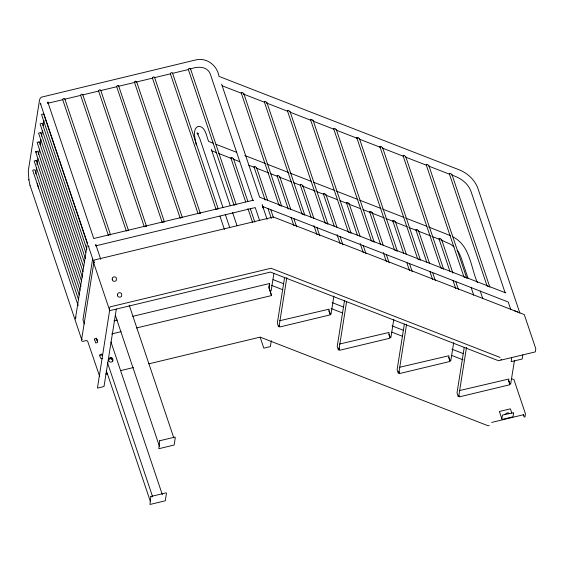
<?xml version="1.0" encoding="UTF-8"?>
<svg xmlns="http://www.w3.org/2000/svg" width="564" height="564" viewBox="0 0 564 564"><rect width="100%" height="100%" fill="white"/><g stroke="black" fill="none" stroke-linecap="round" stroke-linejoin="round"><path stroke-width="0.85" d="M35.807 173.916L36.547 167.332M94.604 339.331L95.711 342.982L97.389 342.595L97.523 341.516L96.416 338.224L94.745 338.611L94.611 339.923M102.401 355.306L101.753 354.065L100.075 354.453C99.708 356.096 100.237 360.001 102.718 358.436M99.941 355.172L99.941 355.764M36.956 164.737L37.922 158.688M38.606 154.36L39.431 149.171M40.122 144.849L40.946 139.66M41.489 136.199L42.314 131.01M43.139 125.821L43.964 120.633M92.623 258.954L82.95 319.83L84.339 323.962M116.318 309.072L104.016 386.516L97.445 388.095L109.712 309.84M109.797 358.866L109.733 359.296L110.607 358.013L111.475 358.119L112.01 359.571L111.404 358.549M112.652 361.397L112.779 360.622M173.832 437.974L129.212 305.194M132.759 316.341L269.529 283.516L268.873 287.647L271.538 295.564L136.474 327.98M271.136 290.848L273.864 273.639M271.319 340.719L270.389 346.585L263.825 348.164L260.173 337.321M284.587 277.46L277.34 323.066L278.482 326.746L279.032 326.619L286.822 277.566M333.895 296.065L331.026 314.141L330.476 314.268L329.475 311.3L328.763 310.933M344.477 300.746L337.23 346.352L338.372 350.04L338.922 349.906L346.578 301.719M393.785 319.358L390.915 337.427L390.366 337.561L389.089 334.283M404.36 324.039L397.119 369.646L398.262 373.333L398.811 373.199L406.602 324.152M453.675 342.651L450.805 360.72L450.255 360.854L449.254 357.886L448.542 357.52M464.25 347.332L457.009 392.939L458.151 396.626L458.701 396.492L466.491 347.445M505.034 414.519C505.859 413.306 508.086 412.143 509.334 413.419M514.382 360.784L510.695 384.014L510.145 384.147L509.144 381.172L508.432 380.813M522.814 354.897L522.158 359.028L511.21 361.651L511.618 357.35M75.907 317.116L75.386 318.928L87.42 243.211L40.284 103.156L40.989 104.107M108.789 235.054L108.366 235.357L62.597 99.363L63.711 98.383L64.79 98.834L110.558 234.835L109.606 234.779M127.563 230.464L126.315 231.05L80.546 95.055L81.66 94.075L82.739 94.526L128.507 230.521M144.264 226.742L98.503 90.748L99.609 89.768L100.688 90.219L146.457 226.213M116.452 86.433L117.559 85.46L118.637 85.911L164.406 221.906L162.22 222.435L116.663 86.588M182.144 217.45L180.17 218.127L134.401 82.125L135.515 81.153L136.594 81.604L182.355 217.598M198.119 213.819L152.35 77.818L153.464 76.845L154.543 77.296L200.312 213.291M216.498 209.202L216.068 209.505L170.3 73.51L171.414 72.537L172.492 72.989L218.261 208.983L217.316 208.927M234.025 205.197L188.256 69.203L189.363 68.23L190.442 68.674L236.21 204.676M501.904 418.509L502.524 415.026L513.628 412.7L512.972 416.831L502.03 419.461L499.408 411.473L510.349 408.851L511.872 413.172M40.425 133.182L40.537 132.448L38.592 133.203L83.655 267.103M38.944 142.473L39.064 141.74L37.118 142.502L82.457 277.227M35.997 161.057L36.11 160.331L34.164 161.085L79.228 294.979M278.976 205.12L241.159 92.743L241.554 92.355L242.513 92.51L243.881 93.807L281.697 206.177L279.49 205.084M302.1 214.108L264.283 101.739L264.678 101.351L265.644 101.499L267.005 102.803L304.821 215.173L302.621 214.08M245.671 201.912L230.824 157.8L231.219 157.412L232.178 157.56L233.545 158.858L247.829 201.306M325.231 223.104L287.414 110.734L287.809 110.347L288.768 110.495L290.136 111.792L327.952 224.162L325.745 223.076M265.158 200.086L253.948 166.796L254.35 166.408L255.309 166.556L256.669 167.853L267.597 200.319M310.538 119.73L311.899 119.49L313.26 120.788L351.076 233.158L348.355 232.1L310.538 119.73L310.82 120.076M288.282 209.082L277.079 175.792L277.474 175.397L278.44 175.552L279.8 176.849L290.728 209.307M372 241.061L371.486 241.096L333.669 128.726L334.064 128.338L335.023 128.486L336.391 129.783L374.207 242.153L373.015 241.364M311.131 217.246L300.203 184.781L300.605 184.393L301.564 184.541L302.931 185.845L313.852 218.303M356.793 137.722L358.154 137.482L359.515 138.779L397.338 251.149L394.61 250.092L356.793 137.722L357.075 138.06M334.262 226.242L323.334 193.776L323.729 193.389L324.695 193.537L326.055 194.834L336.983 227.299M379.924 146.718L381.285 146.478L382.646 147.775L420.462 260.145L417.741 259.087L379.924 146.718L380.206 147.056M357.386 235.237L346.465 202.772L346.86 202.384L347.819 202.532L349.186 203.83L360.107 236.295M443.311 268.795L440.872 268.076L403.048 155.706L403.45 155.319L404.409 155.467L405.777 156.771L443.593 269.141M380.517 244.233L369.589 211.768L369.984 211.38L370.95 211.528L372.31 212.825L383.238 245.291M463.714 276.24L426.18 164.702L426.574 164.314L427.54 164.462L428.901 165.76L466.717 278.13M403.641 253.222L392.72 220.764L393.115 220.376L394.074 220.524L395.442 221.821L406.362 254.286M489.566 286.787L487.127 286.068L449.311 173.698L449.705 173.31L450.664 173.458L452.032 174.755L489.848 287.125M426.772 262.218L415.844 229.759L416.239 229.372L417.205 229.52L418.566 230.817L429.493 263.275M449.896 271.213L438.975 238.748L439.37 238.361L440.329 238.516L441.697 239.813L452.899 273.103M86.884 249.344L41.546 114.619L41.947 114.238L43.738 114.097L87.399 243.831M85.411 258.643L40.072 123.911L42.018 123.156M80.983 286.519L35.638 151.794L36.04 151.406L37.83 151.265L81.491 281.006M78.17 305.639L32.691 170.377L33.086 169.997L34.876 169.856L78.537 299.59M109.43 308.628L109.973 306.901L271.016 268.245L500.042 357.407M100.265 90.522L100.688 90.219M118.214 86.214L118.637 85.911M136.164 81.907L136.594 81.604M154.113 77.599L154.543 77.296M190.019 68.977L190.442 68.674M144.694 226.439L146.238 226.065M198.549 213.516L200.093 213.143M234.448 204.894L235.999 204.528M491.688 422.436L522.772 414.9L524.09 415.174M489.221 425.503L488.156 425.785L260.166 337.117L148.811 363.843M62.978 99.631L47.595 103.325L48.06 102.852L47.806 102.006L93.744 238.509L253.398 200.185L252.933 200.657L210.337 74.145C207.312 65.833 197.118 66.34 190.315 69.069M64.691 99.222L80.927 95.323M82.633 94.914L98.869 91.015M100.582 90.607L116.818 86.708M118.525 86.299L134.761 82.4M136.474 81.991L152.71 78.093M154.416 77.684L170.659 73.785M172.365 73.376L188.602 69.478M113.949 320.853L117.368 320.035M111.686 333.93L121.091 331.674M279.596 320.747L329.172 309.15L329.016 311.109L330.095 314.895L279.744 326.979L279.215 325.393M107.696 373.713L105.983 374.122L105.849 373.728M120.548 370.633L133.393 367.545M339.486 344.04L389.061 332.443L388.899 334.403L389.985 338.188L339.634 350.272L338.837 347.896M399.375 367.333L448.944 355.736L448.789 357.696L449.875 361.482L399.524 373.565L398.727 371.19M459.265 390.626L508.834 379.029L508.679 380.982L509.764 384.768L459.413 396.859L458.877 395.272M135.346 82.182L134.401 82.125M243.359 93.835L243.881 93.807M266.49 102.831L267.005 102.803M289.621 111.827L290.136 111.792M312.745 120.823L313.26 120.788M335.876 129.819L336.391 129.783M359 138.807L359.515 138.779M382.131 147.803L382.646 147.775M233.031 158.893L233.545 158.858M405.255 156.799L405.777 156.771M256.155 167.882L256.669 167.853M428.386 165.795L428.901 165.76M279.286 176.877L279.8 176.849M451.51 174.791L452.032 174.755M302.41 185.873L302.931 185.845M325.541 194.869L326.055 194.834M348.665 203.865L349.186 203.83M371.796 212.861L372.31 212.825M394.92 221.849L395.442 221.821M418.051 230.845L418.566 230.817M441.182 239.841L441.697 239.813M463.996 277.072L466.435 277.791M500.902 359.465L501.692 359.494M36.723 152.245L35.638 151.794M514.396 310.701L517.851 312.04M198.542 133.943L197.16 133.407L198.07 133.844L197.09 132.857L199.804 138.624L223.034 207.637M222.23 85.806L241.928 93.469M243.57 94.103L264.918 102.408M266.56 103.043L287.908 111.348M290.368 112.306L310.898 120.287M313.358 121.246L333.888 129.226M336.348 130.185L357.696 138.49M359.338 139.125L380.686 147.43M382.321 148.064L403.669 156.369M406.136 157.328L426.659 165.308M429.119 166.267L449.649 174.248M452.109 175.207C460.407 177.815 468.268 183.279 471.151 191.816L505.055 292.568M213.587 143.362L208.666 141.444C206.297 136.319 205.712 126.16 198.133 126.364C193.142 128.522 194.601 135.29 195.13 139.519M216.047 144.321L236.556 152.294M244.762 155.488L265.27 163.461M266.913 164.103L288.246 172.394M289.889 173.035L311.222 181.333M313.683 182.292L335.009 190.583M336.652 191.224L357.985 199.522M359.628 200.157L380.954 208.454M382.596 209.089L403.93 217.387M405.572 218.028L426.906 226.319M428.541 226.961L450.594 235.724M211.895 150.856L216.816 152.773M218.458 153.408L231.6 158.519M233.242 159.154L239.806 161.713M248.837 165.224L254.583 167.459M256.225 168.1L268.542 172.887M270.184 173.529L277.573 176.398M279.215 177.04L291.532 181.827M293.174 182.468L300.563 185.337M302.205 185.979L315.339 191.09M316.982 191.725L324.37 194.601M326.013 195.236L337.505 199.705M339.972 200.664L347.361 203.541M349.003 204.182L360.495 208.652M362.962 209.604L370.351 212.48M371.993 213.121L384.303 217.908M385.945 218.55L393.334 221.419M394.976 222.061L407.293 226.848M408.935 227.489L416.324 230.359M417.966 231L430.283 235.787M431.925 236.429L439.314 239.305M440.956 239.94L450.988 244.466L454.006 246.912M505.83 292.928L259.644 197.181L221.617 84.17M262.873 206.593L508.234 302.015L510.751 309.495M273.061 279.624L283.727 283.77M332.14 302.6L343.631 307.07M392.043 325.9L403.535 330.363M451.947 349.194L463.439 353.663M271.298 285.264L282.768 289.727M331.138 308.536L342.616 312.999M391.804 332.133L402.463 336.278M451.644 355.405L463.122 359.867M511.492 378.677L513.952 379.635L525.465 413.856L524.971 416.951L524.153 417.05L523.265 414.491M96.578 339.154L96.832 339.549M101.908 354.996L102.169 355.39M452.899 236.901C470.045 245.312 470.728 267.195 477.405 282.663M94.526 262.62L93.821 262.246L88.266 245.728L88.971 246.679M82.288 339.648L81.59 339.281L29.991 185.203M457.101 250.261L458.518 252.037L460.816 256.867L468.106 278.517M262.479 206.917L263.332 208.208L262.267 204.958L262.613 206.071M102.021 355.052L102.303 355.729M96.832 339.443L96.966 339.888M519.874 313.091L477.962 188.552C474.853 179.951 467.775 173.31 459.385 169.884L218.994 76.394C217.344 65.614 206.917 57.338 195.976 59.883L41.391 97.17L40.241 98.214L39.543 99.983L28.278 170.885L28.912 180.001M480.197 290.968L482.714 298.441M471.187 287.682L473.711 295.176M455.705 281.429L458.504 289.755M452.977 280.371L455.782 288.69M432.574 272.433L435.373 280.759M429.853 271.376L432.651 279.702M409.443 263.437L412.249 271.763M406.722 262.38L409.527 270.706M386.319 254.442L389.118 262.768M383.316 252.552L386.396 261.71M363.188 245.453L365.994 253.772M360.184 243.556L363.272 252.714M340.064 236.457L342.863 244.776M337.06 234.568L340.141 243.718M316.933 227.461L319.739 235.787M313.929 225.572L317.01 234.723M293.809 218.465L296.608 226.791M291.087 217.408L293.886 225.734M270.678 209.47L273.484 217.796M267.956 208.412L271.319 218.402M262.267 204.958L267.124 219.396M259.644 220.679L255.238 207.573L95.577 245.89L96.042 245.418L95.788 244.579L100.745 259.327M250.353 208.8L254.836 222.117M247.913 208.574L252.672 222.724M211.281 149.227L230.295 205.733M232.53 212.374L237.007 225.671M225.269 214.292L229.745 227.588M219.946 216.111L224.43 229.428M115.373 315.382L159.45 446.364M93.758 263.127L109.747 310.651L270.501 272.067L498.491 360.734L535.306 351.901L535.8 348.799L524.287 314.585L273.434 217.02L94.251 260.025L81.456 340.571C82.372 342.912 85.883 339.373 87.568 341.008L99.574 376.125M42.258 123.389L85.643 252.291M40.784 132.681L84.445 262.415M110.967 341.995L162.347 494.67M39.304 141.973L82.971 271.714M107.435 362.504L152.64 496.821M36.357 160.564L80.017 290.298M106.229 370.308L150.313 501.283M96.98 339.824L97.227 341.121M37.252 183.399L38.585 188.009M269.529 283.516L269.127 287.816L271.538 295.564M195.236 140.02L196.286 145.04M28.806 179.5L30.005 185.26M112.208 279.152C111.489 282 117.122 282.226 116.417 279.032C117.143 276.184 111.51 275.951 112.208 279.152M117.538 294.993C116.818 297.841 122.451 298.067 121.753 294.873C122.473 292.025 116.84 291.792 117.538 294.993M108.69 359.945C107.971 362.793 113.604 363.019 112.906 359.825C113.625 356.977 107.992 356.744 108.69 359.945M150.849 496.503L149.946 504.477L165.273 500.797L166.422 493.57L166.168 492.83L150.849 496.503M159.704 440.745L158.808 448.718L174.128 445.038L175.277 437.812L175.03 437.072L159.704 440.745"/></g></svg>
